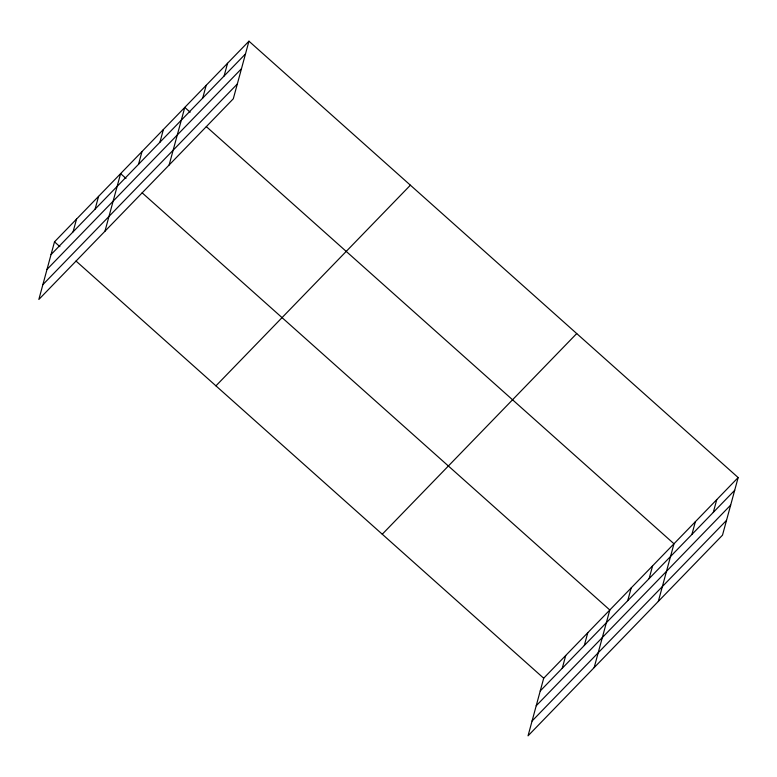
<?xml version="1.0" encoding="UTF-8"?>
<svg xmlns="http://www.w3.org/2000/svg" width="777" height="777" viewBox="0 0 777 777"><rect width="100%" height="100%" fill="white"/><g stroke="black" fill="none" stroke-linecap="round" stroke-linejoin="round"><path stroke-width="1.17" d="M248.951 41.181L54.497 241.841L38.85 299.446L233.304 98.786L248.951 41.181L738.15 477.554L722.503 535.159L528.049 735.819L543.696 678.214L738.15 477.554M73.077 231.857L76.534 219.104M95.115 209.11L98.572 196.358M104.963 231.216L120.61 173.621L126 178.419M138.539 164.297L142.006 151.544M159.926 142.22L163.393 129.477M169.133 164.996L184.78 107.401L190.171 112.199M202.71 98.077L206.177 85.324M224.097 76.01L227.564 63.258M562.266 668.23L565.734 655.477M584.304 645.483L587.771 632.731M594.162 667.589L609.809 609.994L142.142 192.822M627.738 600.67L631.196 587.917M649.125 578.593L652.593 565.85M658.333 601.369L673.98 543.774L206.313 126.602M691.909 534.45L695.366 521.697M713.296 512.383L716.763 499.63M51.039 254.594L245.493 53.934M47.018 269.396L241.472 68.735M42.871 284.644L237.325 83.984M215.938 385.848L410.392 185.188M382.265 534.217L576.719 333.556M540.229 690.967L734.683 490.306M536.208 705.769L730.662 505.108M532.07 721.017L726.524 520.357M54.497 241.841L59.878 246.649M76.02 261.043L543.696 678.214"/></g></svg>
